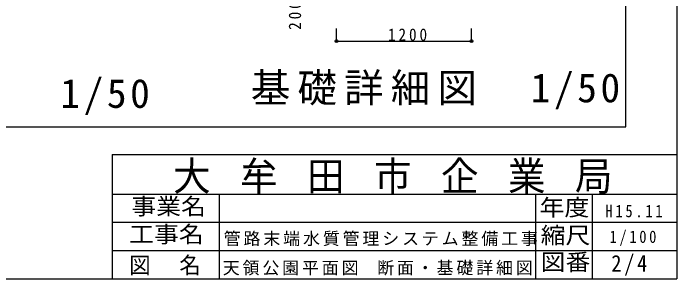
# Model space of a CAD drawing. Units: millimetres, scale not verified. Extents: x -19952 to 20048, y -13934 to 13766.
# Drawn here: x 8298 to 20048, y -13934 to -9231 of the extents above; entities that cross this region are included whole.
import ezdxf
from ezdxf.enums import TextEntityAlignment as Align

# ---------------------------------------------------------------- set-up
doc = ezdxf.new("R2010")
doc.units = ezdxf.units.MM
doc.header["$LTSCALE"] = 100
doc.header["$PDMODE"] = 32
doc.header["$PDSIZE"] = 50
doc.layers.add('0-1_平面図', color=7, linetype='Continuous')
doc.layers.add('0-2_配管図', color=7, linetype='Continuous')
doc.styles.add('ＭＳ ゴシック', font='')
doc.styles.get('ＭＳ ゴシック').set_extended_font_data('MS Gothic')

msp = doc.modelspace()

# ---------------------------------------------------------------- linework, layer by layer
at = {"layer": '0-2_配管図'}
for p, q in [((20047.5, 13766.5), (20047.5, -13933.5)), ((14022.9, -9722.2), (14022.9, -9501.1)), ((16412.8, -9722.2), (16412.8, -9501.1)), ((14022.9, -9722.2), (16412.8, -9722.2)), ((10047.5, -11733.5), (20047.5, -11733.5)), ((10047.5, -11733.5), (10047.5, -13933.5)), ((10047.5, -12433.5), (20047.5, -12433.5)), ((11952.9, -13933.5), (11952.9, -12433.5)), ((17547.5, -12433.5), (17547.5, -13933.5)), ((18547.5, -12433.5), (18547.5, -13933.5)), ((10047.5, -12933.5), (20047.5, -12933.5)), ((10047.5, -13433.5), (20047.5, -13433.5)), ((-19952.5, -13933.5), (20047.5, -13933.5))]:
    msp.add_line(p, q, dxfattribs=at)
msp.add_lwpolyline([(2502.3, -11242.3), (19146.7, -11242.3), (19146.7, -859.6), (2502.3, -859.6)], close=True, dxfattribs=at)
for p in [(14022.9, -9722.2), (16412.8, -9722.2)]:
    msp.add_point(p, dxfattribs=at)

# ---------------------------------------------------------------- texts
at = {"layer": '0-1_平面図', "color": 2, "insert": (12504.7, -10933.2), "char_height": 513.2, "attachment_point": 7, "style": 'ＭＳ ゴシック'}
msp.add_mtext('\\T1.18;基礎詳細図\u30001/50', dxfattribs=at)
at = {"layer": '0-2_配管図', "style": 'ＭＳ ゴシック', "width": 1.1}
for s, p in [('事業名', (10388.7, -12886.4)), ('年度', (17618.9, -12905.4)), ('工事名', (10350.8, -13379.8)), ('縮尺', (17637.8, -13398.8)), ('図番', (17637.8, -13873.2))]:
    msp.add_text(s, height=293.3, dxfattribs=at).set_placement(p, align=Align.BOTTOM_LEFT)
at = {"layer": '0-2_配管図', "insert": (13398.5, -9524.4), "char_height": 219.9, "attachment_point": 7, "rotation": 90, "style": 'ＭＳ ゴシック'}
msp.add_mtext('\\T1.38;\\W0.9;200', dxfattribs=at)
at = {"layer": '0-2_配管図', "attachment_point": 7, "style": 'ＭＳ ゴシック'}
for s, insert, char_height in [('\\T1.38;\\W0.9;1200', (14934.6, -9722.2), 219.9), ('\\T1.39;\\W0.85;H15.11', (18785.3, -12847.4), 219.9), ('\\T1.17;管路末端水質管理システム整備工事', (12024.6, -13356.1), 219.9), ('\\T1.38;\\W0.85;1/100', (18858.1, -13352.5), 219.9), ('\\T1.17;\\W0.95;図\\~\\~名', (10350.8, -13873.2), 293.3), ('\\T1.27;\\W0.9;2/4', (18889.5, -13878.2), 293.3), ('\\T1.17;天領公園平面図', (12007.8, -13876), 219.9), ('\\T1.17;断面・基礎詳細図', (14741.7, -13876), 219.9)]:
    msp.add_mtext(s, dxfattribs=dict(at, insert=insert, char_height=char_height))
at = {"layer": '0-2_配管図', "color": 2, "char_height": 513.2, "attachment_point": 7, "style": 'ＭＳ ゴシック'}
for s, insert in [('\\T1.18;断面詳細図\u30001/50', (4175.6, -11031.7)), ('\\T1.19;\\W0.95;大\\~牟\\~田\\~市\\~企\\~業\\~局', (11128.8, -12431))]:
    msp.add_mtext(s, dxfattribs=dict(at, insert=insert))

doc.saveas('drawing.dxf')
